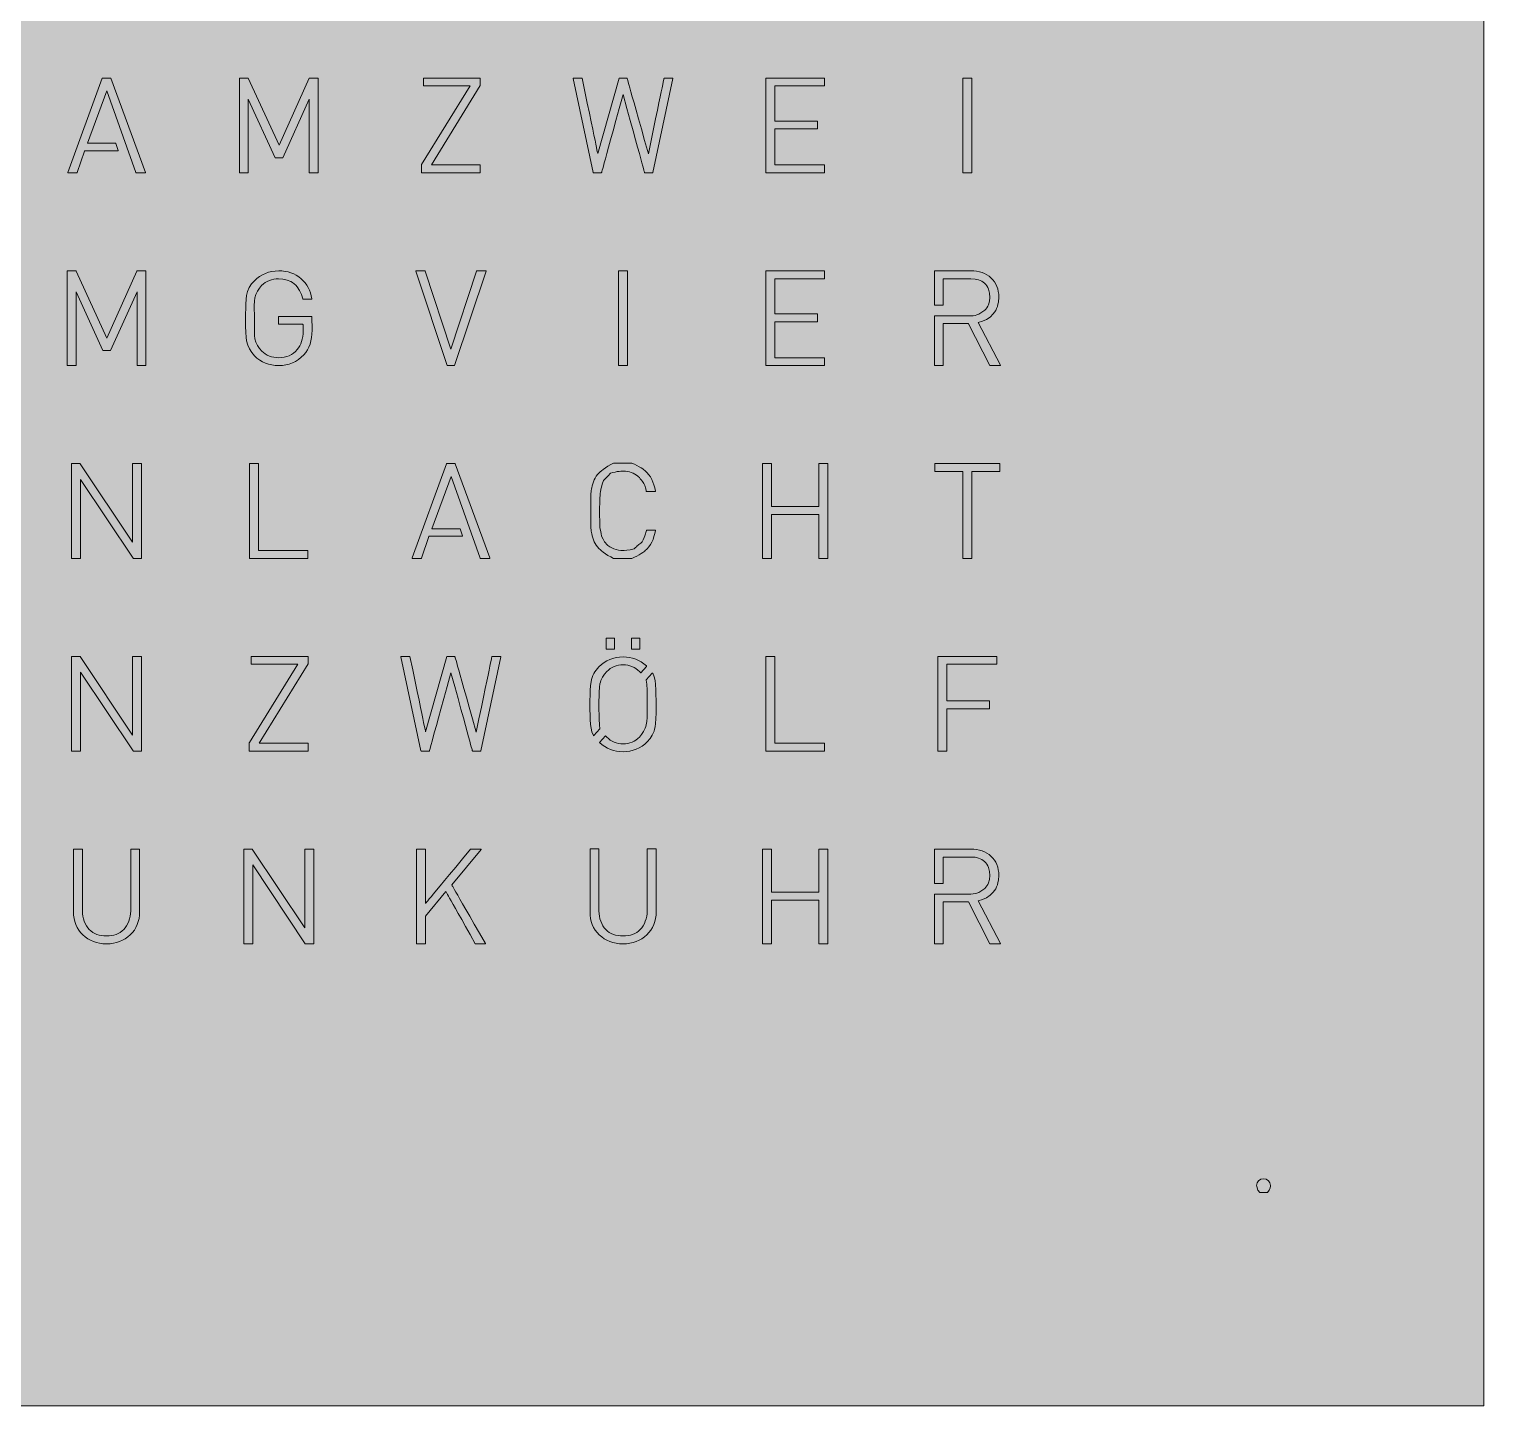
# Model space of a CAD drawing. Header units: inches. Extents: x 0 to 500, y -500 to 0.
# Drawn here: x 235.9 to 500, y -500 to -250 of the extents above; entities that cross this region are included whole.
import ezdxf

# ---------------------------------------------------------------- set-up
doc = ezdxf.new("R2010")
doc.units = ezdxf.units.IN
doc.header["$MEASUREMENT"] = 0
doc.layers.add('Ebene 1', color=7, linetype='Continuous')

msp = doc.modelspace()

# ---------------------------------------------------------------- hatches: boundary and pattern name
at = {"layer": 'Ebene 1'}
h = msp.add_hatch(color=38, dxfattribs=at)
h.dxf.hatch_style = 2
h.paths.add_polyline_path([(0, -500), (500, -500), (500, 0), (0, 0)])

# ---------------------------------------------------------------- linework, layer by layer
at = {"layer": 'Ebene 1', "lineweight": 0}
for points in [[(0, -500), (500, -500), (500, 0), (0, 0), (0, -500)], [(257.01, -276.1), (255.38, -276.1), (255.33, -276.06), (250.02, -261.21), (246.53, -270.72), (251.64, -270.72), (251.69, -270.75), (252.1, -272.03), (252.09, -272.08), (252.05, -272.1), (246.07, -272.1), (246.02, -272.14), (244.66, -276.06), (244.61, -276.1), (242.99, -276.1), (242.94, -276.08), (242.94, -276.03), (249.23, -258.93), (249.28, -258.9), (250.75, -258.9), (250.8, -258.93), (257.06, -276.03), (257.06, -276.08), (257.01, -276.1)], [(288.35, -276.1), (286.84, -276.1), (286.78, -276.05), (286.78, -262.71), (281.98, -273.36), (281.93, -273.39), (280.64, -273.39), (280.59, -273.36), (275.72, -262.71), (275.72, -276.05), (275.66, -276.1), (274.15, -276.1), (274.1, -276.05), (274.1, -258.95), (274.15, -258.9), (275.68, -258.9), (275.73, -258.93), (281.32, -271.1), (286.77, -258.93), (286.82, -258.9), (288.35, -258.9), (288.4, -258.95), (288.4, -276.05), (288.35, -276.1)], [(317.79, -276.1), (307.21, -276.1), (307.16, -276.05), (307.16, -274.59), (307.17, -274.56), (315.98, -260.33), (307.55, -260.33), (307.5, -260.27), (307.5, -258.95), (307.55, -258.9), (317.79, -258.9), (317.84, -258.95), (317.84, -260.22), (317.83, -260.24), (308.95, -274.67), (317.79, -274.67), (317.84, -274.73), (317.84, -276.05), (317.79, -276.1)], [(380.29, -276.1), (369.71, -276.1), (369.66, -276.05), (369.66, -258.95), (369.71, -258.9), (380.29, -258.9), (380.34, -258.95), (380.34, -260.27), (380.29, -260.33), (371.28, -260.33), (371.28, -266.66), (371.34, -266.71), (378.98, -266.71), (379.03, -266.77), (379.03, -268.09), (378.98, -268.14), (371.34, -268.14), (371.28, -268.2), (371.28, -274.62), (371.34, -274.67), (380.29, -274.67), (380.34, -274.72), (380.34, -276.05), (380.29, -276.1)], [(407.01, -276.1), (405.49, -276.1), (405.44, -276.05), (405.44, -258.95), (405.49, -258.9), (407.01, -258.9), (407.06, -258.95), (407.06, -276.05), (407.01, -276.1)], [(257.1, -311.1), (255.59, -311.1), (255.53, -311.05), (255.53, -297.71), (250.73, -308.36), (250.68, -308.39), (249.39, -308.39), (249.34, -308.36), (244.47, -297.71), (244.47, -311.05), (244.41, -311.1), (242.9, -311.1), (242.85, -311.05), (242.85, -293.95), (242.9, -293.9), (244.43, -293.9), (244.48, -293.93), (250.07, -306.1), (255.52, -293.93), (255.57, -293.9), (257.1, -293.9), (257.15, -293.95), (257.15, -311.05), (257.1, -311.1)], [(287.3, -304.67), (287.28, -305.37), (287.22, -306.02), (287.1, -306.63), (286.94, -307.21), (286.73, -307.75), (286.48, -308.24), (286.17, -308.7), (285.83, -309.12), (285.35, -309.58), (284.85, -309.99), (284.32, -310.33), (283.76, -310.6), (283.17, -310.82), (282.56, -310.98), (281.91, -311.07), (281.24, -311.1), (280.6, -311.07), (279.98, -310.99), (279.4, -310.85), (278.83, -310.65), (278.3, -310.4), (277.79, -310.09), (277.3, -309.73), (276.84, -309.31), (276.34, -308.73), (275.93, -308.08), (275.62, -307.37), (275.42, -306.61), (275.33, -305.96), (275.26, -305.07), (275.21, -303.93), (275.2, -302.5), (275.25, -299.93), (275.31, -299.04), (275.39, -298.39), (275.6, -297.63), (275.91, -296.92), (276.32, -296.27), (276.82, -295.69), (277.29, -295.27), (277.77, -294.91), (278.29, -294.6), (278.82, -294.35), (279.39, -294.15), (279.98, -294.01), (280.6, -293.93), (281.24, -293.9), (281.83, -293.92), (282.4, -293.99), (282.95, -294.1), (283.47, -294.26), (283.97, -294.47), (284.44, -294.71), (284.89, -295.01), (285.31, -295.35), (285.68, -295.7), (286.02, -296.09), (286.32, -296.5), (286.58, -296.94), (286.81, -297.4), (287, -297.9), (287.15, -298.43), (287.27, -298.98), (287.25, -299.03), (287.21, -299.04), (285.69, -299.04), (285.64, -299), (285.39, -298.2), (285.03, -297.46), (284.58, -296.79), (284.33, -296.51), (284.06, -296.26), (283.77, -296.04), (283.45, -295.85), (282.77, -295.56), (282.02, -295.39), (281.23, -295.33), (280.79, -295.35), (280.37, -295.41), (279.95, -295.5), (279.55, -295.64), (279.16, -295.81), (278.8, -296.02), (278.46, -296.27), (278.14, -296.56), (277.75, -297.02), (277.39, -297.57), (277.09, -298.17), (276.91, -298.78), (276.84, -299.39), (276.81, -300.19), (276.82, -302.5), (276.82, -304.81), (276.86, -305.63), (276.93, -306.24), (277.11, -306.86), (277.41, -307.46), (277.77, -308.01), (278.16, -308.46), (278.47, -308.75), (278.8, -308.99), (279.16, -309.2), (279.55, -309.37), (279.95, -309.5), (280.36, -309.6), (280.8, -309.65), (281.24, -309.67), (281.74, -309.65), (282.23, -309.58), (282.69, -309.46), (283.13, -309.3), (283.55, -309.09), (283.93, -308.84), (284.29, -308.54), (284.61, -308.2), (284.84, -307.89), (285.05, -307.53), (285.23, -307.15), (285.39, -306.73), (285.52, -306.29), (285.61, -305.83), (285.67, -305.35), (285.68, -304.87), (285.66, -303.68), (285.58, -303.6), (281.27, -303.6), (281.21, -303.55), (281.21, -302.25), (281.27, -302.2), (287.28, -302.2), (287.28, -302.2), (287.3, -304.67)], [(318.88, -293.97), (313.15, -311.06), (313.1, -311.1), (311.9, -311.1), (311.85, -311.06), (306.12, -293.97), (306.13, -293.92), (306.17, -293.9), (307.78, -293.9), (307.83, -293.94), (312.5, -308.14), (317.17, -293.94), (317.22, -293.9), (318.83, -293.9), (318.87, -293.92), (318.88, -293.97)], [(344.51, -311.1), (342.99, -311.1), (342.94, -311.05), (342.94, -293.95), (342.99, -293.9), (344.51, -293.9), (344.56, -293.95), (344.56, -311.05), (344.51, -311.1)], [(380.29, -311.1), (369.71, -311.1), (369.66, -311.05), (369.66, -293.95), (369.71, -293.9), (380.29, -293.9), (380.34, -293.95), (380.34, -295.27), (380.29, -295.33), (371.28, -295.33), (371.28, -301.66), (371.34, -301.71), (378.98, -301.71), (379.03, -301.77), (379.03, -303.09), (378.98, -303.14), (371.34, -303.14), (371.28, -303.2), (371.28, -309.62), (371.34, -309.67), (380.29, -309.67), (380.34, -309.73), (380.34, -311.05), (380.29, -311.1)], [(412.2, -311.1), (410.38, -311.1), (410.33, -311.07), (406.45, -303.5), (406.4, -303.47), (401.93, -303.47), (401.88, -303.52), (401.88, -311.05), (401.82, -311.1), (400.31, -311.1), (400.25, -311.05), (400.25, -302.12), (400.31, -302.06), (406.9, -302.06), (407.28, -302.04), (407.64, -301.98), (407.98, -301.88), (408.31, -301.75), (408.89, -301.43), (409.4, -301.04), (409.61, -300.83), (409.8, -300.59), (409.96, -300.33), (410.09, -300.05), (410.27, -299.42), (410.33, -298.71), (410.27, -297.96), (410.09, -297.25), (409.96, -296.93), (409.8, -296.64), (409.6, -296.38), (409.38, -296.15), (408.87, -295.79), (408.29, -295.53), (407.63, -295.38), (406.9, -295.33), (401.93, -295.33), (401.88, -295.38), (401.88, -300.08), (401.82, -300.14), (400.31, -300.14), (400.25, -300.08), (400.25, -293.95), (400.31, -293.9), (406.85, -293.9), (407.4, -293.92), (407.93, -293.98), (408.43, -294.08), (408.91, -294.22), (409.35, -294.4), (409.77, -294.63), (410.17, -294.89), (410.53, -295.19), (410.87, -295.53), (411.15, -295.9), (411.4, -296.29), (411.59, -296.71), (411.75, -297.16), (411.86, -297.64), (411.93, -298.15), (411.95, -298.68), (411.88, -299.56), (411.8, -299.97), (411.69, -300.36), (411.55, -300.73), (411.38, -301.08), (411.17, -301.41), (410.93, -301.73), (410.38, -302.28), (409.74, -302.72), (409.02, -303.06), (408.2, -303.3), (412.24, -311.02), (412.24, -311.07), (412.2, -311.1)], [(256.3, -346.1), (254.86, -346.1), (254.81, -346.08), (245.27, -331.77), (245.27, -346.05), (245.21, -346.1), (243.7, -346.1), (243.65, -346.05), (243.65, -328.95), (243.7, -328.9), (245.14, -328.9), (245.19, -328.92), (254.73, -343.18), (254.73, -328.95), (254.78, -328.9), (256.3, -328.9), (256.35, -328.95), (256.35, -346.05), (256.3, -346.1)], [(286.51, -346.1), (275.99, -346.1), (275.94, -346.05), (275.94, -328.95), (275.99, -328.9), (277.5, -328.9), (277.56, -328.95), (277.56, -344.67), (286.51, -344.67), (286.56, -344.73), (286.56, -346.05), (286.51, -346.1)], [(319.51, -346.1), (317.88, -346.1), (317.83, -346.07), (312.52, -331.21), (309.03, -340.72), (314.14, -340.72), (314.19, -340.75), (314.6, -342.03), (314.59, -342.08), (314.55, -342.1), (308.57, -342.1), (308.52, -342.14), (307.16, -346.06), (307.11, -346.1), (305.49, -346.1), (305.44, -346.08), (305.44, -346.03), (311.73, -328.93), (311.78, -328.9), (313.25, -328.9), (313.3, -328.93), (319.56, -346.03), (319.56, -346.08), (319.51, -346.1)], [(380.86, -346.1), (379.35, -346.1), (379.3, -346.05), (379.3, -338.14), (370.7, -338.14), (370.7, -346.05), (370.65, -346.1), (369.13, -346.1), (369.08, -346.05), (369.08, -328.95), (369.13, -328.9), (370.65, -328.9), (370.7, -328.95), (370.7, -336.71), (379.3, -336.71), (379.3, -328.95), (379.35, -328.9), (380.86, -328.9), (380.92, -328.95), (380.92, -346.05), (380.86, -346.1)], [(412.09, -330.33), (407.06, -330.33), (407.06, -346.05), (407.01, -346.1), (405.49, -346.1), (405.44, -346.05), (405.44, -330.33), (400.41, -330.33), (400.36, -330.28), (400.36, -328.95), (400.41, -328.9), (412.09, -328.9), (412.14, -328.95), (412.14, -330.28), (412.09, -330.33)], [(342.15, -362.61), (342.19, -362.59), (342.2, -362.56), (342.2, -360.62), (342.19, -360.58), (342.15, -360.57), (340.73, -360.57), (340.69, -360.58), (340.68, -360.62), (340.68, -362.56), (340.69, -362.59), (340.73, -362.61), (342.15, -362.61)], [(346.74, -362.61), (346.77, -362.59), (346.79, -362.56), (346.79, -360.62), (346.77, -360.58), (346.74, -360.57), (345.32, -360.57), (345.28, -360.58), (345.26, -360.62), (345.26, -362.56), (345.28, -362.59), (345.32, -362.61), (346.74, -362.61)], [(256.3, -381.1), (254.86, -381.1), (254.81, -381.08), (245.27, -366.77), (245.27, -381.05), (245.21, -381.1), (243.7, -381.1), (243.65, -381.05), (243.65, -363.95), (243.7, -363.9), (245.14, -363.9), (245.19, -363.92), (254.73, -378.18), (254.73, -363.95), (254.78, -363.9), (256.3, -363.9), (256.35, -363.95), (256.35, -381.05), (256.3, -381.1)], [(286.54, -381.1), (275.96, -381.1), (275.91, -381.05), (275.91, -379.59), (275.92, -379.56), (284.73, -365.33), (276.3, -365.33), (276.25, -365.27), (276.25, -363.95), (276.3, -363.9), (286.54, -363.9), (286.59, -363.95), (286.59, -365.22), (286.58, -365.24), (277.7, -379.67), (286.54, -379.67), (286.59, -379.72), (286.59, -381.05), (286.54, -381.1)], [(338.37, -378.27), (338.41, -378.3), (338.46, -378.28), (339.53, -377.08), (339.54, -377.04), (339.46, -376.33), (339.4, -375.32), (339.36, -372.76), (339.4, -370.38), (339.46, -369.52), (339.55, -368.89), (339.63, -368.59), (339.73, -368.28), (340.03, -367.68), (340.39, -367.13), (340.78, -366.67), (341.09, -366.38), (341.42, -366.13), (341.76, -365.92), (342.12, -365.75), (342.5, -365.61), (342.9, -365.52), (343.32, -365.46), (343.75, -365.44), (344.18, -365.46), (344.6, -365.52), (344.99, -365.61), (345.37, -365.75), (345.74, -365.92), (346.08, -366.13), (346.41, -366.38), (346.72, -366.67), (346.89, -366.85), (346.93, -366.87), (346.97, -366.86), (347.98, -365.71), (347.98, -365.63), (347.53, -365.25), (347.06, -364.92), (346.56, -364.64), (346.04, -364.41), (345.49, -364.24), (344.93, -364.11), (344.35, -364.04), (343.75, -364.01), (343.11, -364.04), (342.5, -364.12), (341.91, -364.26), (341.35, -364.46), (340.81, -364.71), (340.3, -365.02), (339.81, -365.38), (339.35, -365.8), (338.85, -366.39), (338.63, -366.7), (338.44, -367.03), (338.27, -367.38), (338.13, -367.74), (338.02, -368.11), (337.93, -368.51), (337.84, -369.18), (337.78, -370.11), (337.73, -372.76), (337.78, -375.36), (337.84, -376.27), (337.93, -376.93), (338.1, -377.61), (338.37, -378.27)], [(380.26, -381.1), (369.74, -381.1), (369.68, -381.05), (369.68, -363.95), (369.74, -363.9), (371.25, -363.9), (371.31, -363.95), (371.31, -379.67), (380.26, -379.67), (380.31, -379.72), (380.31, -381.05), (380.26, -381.1)], [(411.54, -365.33), (402.53, -365.33), (402.53, -371.98), (410.23, -371.98), (410.28, -372.03), (410.28, -373.35), (410.23, -373.41), (402.53, -373.41), (402.53, -381.05), (402.48, -381.1), (400.96, -381.1), (400.91, -381.05), (400.91, -363.95), (400.96, -363.9), (411.54, -363.9), (411.59, -363.95), (411.59, -365.27), (411.54, -365.33)], [(349.77, -372.76), (349.75, -374.16), (349.72, -375.26), (349.66, -376.09), (349.57, -376.72), (349.48, -377.11), (349.37, -377.49), (349.23, -377.85), (349.06, -378.19), (348.87, -378.52), (348.65, -378.84), (348.15, -379.42), (347.69, -379.84), (347.2, -380.21), (346.69, -380.51), (346.15, -380.77), (345.59, -380.96), (345, -381.1), (344.39, -381.18), (343.75, -381.21), (343.14, -381.19), (342.56, -381.11), (341.99, -380.98), (341.44, -380.8), (340.92, -380.57), (340.41, -380.28), (339.94, -379.95), (339.48, -379.55), (340.57, -378.32), (340.78, -378.55), (341.09, -378.84), (341.42, -379.09), (341.76, -379.3), (342.12, -379.48), (342.51, -379.61), (342.9, -379.71), (343.32, -379.76), (343.75, -379.78), (344.18, -379.76), (344.6, -379.71), (344.99, -379.61), (345.38, -379.48), (345.74, -379.3), (346.08, -379.09), (346.41, -378.84), (346.72, -378.55), (347.11, -378.09), (347.47, -377.55), (347.77, -376.94), (347.87, -376.64), (347.95, -376.33), (348.04, -375.75), (348.1, -374.99), (348.13, -374.01), (348.14, -372.76), (348.1, -370.06), (348.04, -368.96), (347.96, -368.2), (347.97, -368.15), (349.04, -366.95), (349.09, -366.93), (349.13, -366.96), (349.39, -367.6), (349.57, -368.29), (349.66, -369), (349.72, -370), (349.77, -372.76)], [(256, -410.28), (255.98, -410.9), (255.9, -411.5), (255.76, -412.07), (255.58, -412.61), (255.34, -413.12), (255.04, -413.6), (254.7, -414.05), (254.3, -414.47), (253.86, -414.85), (253.39, -415.18), (252.9, -415.46), (252.37, -415.69), (251.82, -415.87), (251.24, -416), (250.63, -416.07), (249.99, -416.1), (249.35, -416.07), (248.74, -416), (248.16, -415.87), (247.61, -415.69), (247.08, -415.46), (246.59, -415.18), (246.12, -414.85), (245.69, -414.47), (245.29, -414.05), (244.95, -413.6), (244.66, -413.12), (244.42, -412.61), (244.23, -412.07), (244.1, -411.5), (244.02, -410.9), (244, -410.28), (244, -398.95), (244.05, -398.9), (245.56, -398.9), (245.62, -398.95), (245.62, -410.13), (245.64, -410.62), (245.71, -411.1), (245.81, -411.56), (245.96, -412), (246.14, -412.42), (246.35, -412.81), (246.59, -413.17), (246.86, -413.49), (247.16, -413.76), (247.49, -414.01), (247.85, -414.21), (248.24, -414.38), (248.65, -414.5), (249.08, -414.6), (249.52, -414.65), (249.99, -414.67), (250.45, -414.65), (250.9, -414.6), (251.33, -414.5), (251.74, -414.38), (252.13, -414.21), (252.49, -414.01), (252.82, -413.76), (253.13, -413.49), (253.4, -413.17), (253.64, -412.81), (253.86, -412.42), (254.04, -412), (254.19, -411.56), (254.29, -411.1), (254.36, -410.62), (254.38, -410.13), (254.38, -398.95), (254.43, -398.9), (255.95, -398.9), (256, -398.95), (256, -410.28)], [(287.55, -416.1), (286.11, -416.1), (286.06, -416.08), (276.52, -401.77), (276.52, -416.05), (276.46, -416.1), (274.95, -416.1), (274.9, -416.05), (274.9, -398.95), (274.95, -398.9), (276.39, -398.9), (276.44, -398.92), (285.98, -413.18), (285.98, -398.95), (286.04, -398.9), (287.55, -398.9), (287.6, -398.95), (287.6, -416.05), (287.55, -416.1)], [(349.75, -410.28), (349.73, -410.91), (349.65, -411.5), (349.51, -412.07), (349.33, -412.61), (349.09, -413.12), (348.79, -413.6), (348.45, -414.05), (348.05, -414.47), (347.61, -414.85), (347.14, -415.18), (346.65, -415.46), (346.12, -415.69), (345.57, -415.87), (344.99, -416), (344.38, -416.08), (343.74, -416.1), (343.1, -416.08), (342.49, -416), (341.91, -415.87), (341.36, -415.69), (340.83, -415.46), (340.34, -415.18), (339.87, -414.85), (339.44, -414.47), (339.04, -414.05), (338.7, -413.6), (338.41, -413.12), (338.17, -412.61), (337.98, -412.07), (337.85, -411.5), (337.77, -410.91), (337.75, -410.28), (337.75, -398.91), (337.8, -398.86), (339.32, -398.86), (339.37, -398.91), (339.37, -410.13), (339.39, -410.62), (339.46, -411.1), (339.56, -411.56), (339.71, -412.01), (339.89, -412.42), (340.1, -412.82), (340.34, -413.17), (340.61, -413.49), (340.91, -413.77), (341.24, -414.01), (341.6, -414.21), (341.99, -414.38), (342.4, -414.51), (342.83, -414.6), (343.27, -414.65), (343.74, -414.67), (344.2, -414.65), (344.65, -414.6), (345.08, -414.51), (345.49, -414.38), (345.88, -414.21), (346.24, -414.01), (346.57, -413.77), (346.88, -413.49), (347.15, -413.17), (347.4, -412.82), (347.61, -412.42), (347.79, -412.01), (347.94, -411.56), (348.04, -411.1), (348.11, -410.62), (348.13, -410.13), (348.13, -398.91), (348.18, -398.86), (349.7, -398.86), (349.75, -398.91), (349.75, -410.28)], [(380.87, -416.1), (379.35, -416.1), (379.3, -416.05), (379.3, -408.14), (370.7, -408.14), (370.7, -416.05), (370.65, -416.1), (369.13, -416.1), (369.08, -416.05), (369.08, -398.95), (369.13, -398.9), (370.65, -398.9), (370.7, -398.95), (370.7, -406.71), (379.3, -406.71), (379.3, -398.95), (379.35, -398.9), (380.87, -398.9), (380.92, -398.95), (380.92, -416.05), (380.87, -416.1)], [(412.2, -416.1), (410.38, -416.1), (410.33, -416.07), (406.45, -408.49), (406.4, -408.47), (401.93, -408.47), (401.88, -408.52), (401.88, -416.05), (401.82, -416.1), (400.31, -416.1), (400.25, -416.05), (400.25, -407.11), (400.31, -407.06), (406.89, -407.06), (407.28, -407.04), (407.64, -406.98), (407.98, -406.88), (408.3, -406.75), (408.89, -406.43), (409.4, -406.04), (409.61, -405.82), (409.8, -405.59), (409.96, -405.33), (410.09, -405.05), (410.27, -404.42), (410.33, -403.71), (410.27, -402.96), (410.09, -402.25), (409.96, -401.93), (409.79, -401.64), (409.6, -401.37), (409.38, -401.15), (408.87, -400.79), (408.29, -400.53), (407.63, -400.38), (406.89, -400.33), (401.93, -400.33), (401.88, -400.38), (401.88, -405.08), (401.82, -405.13), (400.31, -405.13), (400.25, -405.08), (400.25, -398.95), (400.31, -398.9), (406.85, -398.9), (407.4, -398.92), (407.93, -398.98), (408.43, -399.08), (408.91, -399.22), (409.35, -399.4), (409.77, -399.63), (410.17, -399.89), (410.53, -400.19), (410.87, -400.53), (411.15, -400.89), (411.4, -401.29), (411.59, -401.71), (411.75, -402.16), (411.86, -402.64), (411.93, -403.15), (411.95, -403.68), (411.88, -404.56), (411.8, -404.97), (411.69, -405.36), (411.55, -405.73), (411.38, -406.08), (411.17, -406.41), (410.93, -406.73), (410.38, -407.28), (409.74, -407.72), (409.02, -408.06), (408.2, -408.3), (412.24, -416.02), (412.24, -416.07), (412.2, -416.1)]]:
    msp.add_lwpolyline(points, dxfattribs=at)
for points, knots in [([(352.81, -258.96), (352.81, -258.96), (349.18, -276.06), (349.18, -276.06), (349.18, -276.06), (349.18, -276.08), (349.16, -276.1), (349.13, -276.1), (349.13, -276.1), (349.13, -276.1), (347.71, -276.1), (347.71, -276.1), (347.71, -276.1), (347.69, -276.1), (347.67, -276.08), (347.66, -276.06), (347.66, -276.06), (347.66, -276.06), (343.75, -261.9), (339.84, -276.06), (339.84, -276.06), (339.84, -276.06), (339.83, -276.08), (339.81, -276.1), (339.78, -276.1), (339.78, -276.1), (339.78, -276.1), (338.37, -276.1), (338.37, -276.1), (338.37, -276.1), (338.34, -276.1), (338.32, -276.08), (338.32, -276.06), (338.32, -276.06), (338.32, -276.06), (334.69, -258.96), (334.69, -258.96), (334.69, -258.96), (334.69, -258.95), (334.69, -258.93), (334.7, -258.92), (334.7, -258.92), (334.71, -258.91), (334.73, -258.9), (334.74, -258.9), (334.74, -258.9), (334.74, -258.9), (336.27, -258.9), (336.27, -258.9), (336.27, -258.9), (336.3, -258.9), (336.32, -258.92), (336.32, -258.94), (336.32, -258.94), (336.32, -258.94), (339.16, -272.62), (339.16, -272.62), (339.16, -272.62), (339.16, -272.62), (343.02, -258.94), (343.02, -258.94), (343.02, -258.94), (343.03, -258.92), (343.05, -258.9), (343.08, -258.9), (343.08, -258.9), (343.08, -258.9), (344.42, -258.9), (344.42, -258.9), (344.42, -258.9), (344.45, -258.9), (344.47, -258.92), (344.48, -258.94), (344.48, -258.94), (344.48, -258.94), (348.35, -272.64), (351.18, -258.94), (351.18, -258.94), (351.18, -258.94), (351.18, -258.92), (351.21, -258.9), (351.23, -258.9), (351.23, -258.9), (351.23, -258.9), (352.76, -258.9), (352.76, -258.9), (352.76, -258.9), (352.77, -258.9), (352.79, -258.91), (352.8, -258.92), (352.8, -258.92), (352.81, -258.93), (352.81, -258.95), (352.81, -258.96)], [0, 0, 0, 0, 1, 1, 1, 2, 2, 2, 3, 3, 3, 4, 4, 4, 5, 5, 5, 6, 6, 6, 7, 7, 7, 8, 8, 8, 9, 9, 9, 10, 10, 10, 11, 11, 11, 12, 12, 12, 13, 13, 13, 14, 14, 14, 15, 15, 15, 16, 16, 16, 17, 17, 17, 18, 18, 18, 19, 19, 19, 20, 20, 20, 21, 21, 21, 22, 22, 22, 23, 23, 23, 24, 24, 24, 25, 25, 25, 26, 26, 26, 27, 27, 27, 28, 28, 28, 29, 29, 29, 30, 30, 30, 31, 31, 31, 31]), ([(349.63, -341.04), (349.35, -342.61), (348.78, -343.84), (347.72, -344.74), (347.72, -344.74), (346.64, -345.65), (345.33, -346.1), (343.78, -346.1), (343.78, -346.1), (342.04, -346.1), (340.57, -345.51), (339.38, -344.32), (339.38, -344.32), (338.64, -343.57), (338.26, -342.67), (338.06, -341.61), (338.06, -341.61), (337.93, -340.89), (337.87, -339.57), (337.87, -337.46), (337.87, -337.46), (337.87, -335.35), (337.93, -334.04), (338.06, -333.32), (338.06, -333.32), (338.26, -332.26), (338.64, -331.35), (339.38, -330.61), (339.38, -330.61), (340.57, -329.42), (342.04, -328.83), (343.78, -328.83), (343.78, -328.83), (345.34, -328.83), (346.65, -329.28), (347.72, -330.18), (347.72, -330.18), (348.77, -331.07), (349.33, -332.3), (349.63, -333.88), (349.63, -333.88), (349.63, -333.9), (349.63, -333.92), (349.62, -333.93), (349.62, -333.93), (349.61, -333.94), (349.59, -333.95), (349.57, -333.95), (349.57, -333.95), (349.57, -333.95), (348.01, -333.95), (348.01, -333.95), (348.01, -333.95), (347.99, -333.95), (347.96, -333.93), (347.96, -333.91), (347.96, -333.91), (347.73, -332.86), (347.16, -331.82), (346.45, -331.2), (346.45, -331.2), (345.73, -330.57), (344.84, -330.26), (343.78, -330.26), (343.78, -330.26), (342.59, -330.26), (341.49, -330.66), (340.7, -331.46), (340.7, -331.46), (340.18, -331.99), (339.84, -332.88), (339.69, -333.68), (339.69, -333.68), (339.55, -334.39), (339.49, -335.58), (339.49, -337.46), (339.49, -337.46), (339.49, -339.35), (339.55, -340.54), (339.69, -341.25), (339.69, -341.25), (339.84, -342.05), (340.18, -342.94), (340.7, -343.47), (340.7, -343.47), (341.49, -344.27), (342.59, -344.67), (343.78, -344.67), (343.78, -344.67), (344.84, -344.67), (345.74, -344.36), (346.47, -343.73), (346.47, -343.73), (347.2, -343.11), (347.78, -342.07), (348.01, -341.02), (348.01, -341.02), (348.01, -341), (348.04, -340.98), (348.06, -340.98), (348.06, -340.98), (348.06, -340.98), (349.58, -340.98), (349.58, -340.98), (349.58, -340.98), (349.59, -340.98), (349.61, -340.99), (349.62, -341), (349.62, -341), (349.63, -341.01), (349.63, -341.03), (349.63, -341.04)], [0, 0, 0, 0, 1, 1, 1, 2, 2, 2, 3, 3, 3, 4, 4, 4, 5, 5, 5, 6, 6, 6, 7, 7, 7, 8, 8, 8, 9, 9, 9, 10, 10, 10, 11, 11, 11, 12, 12, 12, 13, 13, 13, 14, 14, 14, 15, 15, 15, 16, 16, 16, 17, 17, 17, 18, 18, 18, 19, 19, 19, 20, 20, 20, 21, 21, 21, 22, 22, 22, 23, 23, 23, 24, 24, 24, 25, 25, 25, 26, 26, 26, 27, 27, 27, 28, 28, 28, 29, 29, 29, 30, 30, 30, 31, 31, 31, 32, 32, 32, 33, 33, 33, 34, 34, 34, 35, 35, 35, 36, 36, 36, 37, 37, 37, 37]), ([(321.56, -363.96), (321.56, -363.96), (317.93, -381.06), (317.93, -381.06), (317.93, -381.06), (317.93, -381.08), (317.91, -381.1), (317.88, -381.1), (317.88, -381.1), (317.88, -381.1), (316.46, -381.1), (316.46, -381.1), (316.46, -381.1), (316.44, -381.1), (316.42, -381.08), (316.41, -381.06), (316.41, -381.06), (316.41, -381.06), (312.5, -366.9), (308.59, -381.06), (308.59, -381.06), (308.59, -381.06), (308.58, -381.08), (308.56, -381.1), (308.54, -381.1), (308.54, -381.1), (308.54, -381.1), (307.12, -381.1), (307.12, -381.1), (307.12, -381.1), (307.09, -381.1), (307.07, -381.08), (307.07, -381.06), (307.07, -381.06), (307.07, -381.06), (303.44, -363.96), (303.44, -363.96), (303.44, -363.96), (303.44, -363.95), (303.44, -363.93), (303.45, -363.92), (303.45, -363.92), (303.46, -363.91), (303.48, -363.9), (303.49, -363.9), (303.49, -363.9), (303.49, -363.9), (305.02, -363.9), (305.02, -363.9), (305.02, -363.9), (305.04, -363.9), (305.07, -363.92), (305.07, -363.94), (305.07, -363.94), (305.07, -363.94), (307.91, -377.62), (307.91, -377.62), (307.91, -377.62), (307.91, -377.62), (311.77, -363.94), (311.77, -363.94), (311.77, -363.94), (311.78, -363.91), (311.8, -363.9), (311.83, -363.9), (311.83, -363.9), (311.83, -363.9), (313.17, -363.9), (313.17, -363.9), (313.17, -363.9), (313.2, -363.9), (313.22, -363.91), (313.23, -363.94), (313.23, -363.94), (313.23, -363.94), (317.1, -377.64), (319.93, -363.94), (319.93, -363.94), (319.93, -363.94), (319.93, -363.92), (319.96, -363.9), (319.98, -363.9), (319.98, -363.9), (319.98, -363.9), (321.51, -363.9), (321.51, -363.9), (321.51, -363.9), (321.52, -363.9), (321.54, -363.91), (321.55, -363.92), (321.55, -363.92), (321.56, -363.93), (321.56, -363.95), (321.56, -363.96)], [0, 0, 0, 0, 1, 1, 1, 2, 2, 2, 3, 3, 3, 4, 4, 4, 5, 5, 5, 6, 6, 6, 7, 7, 7, 8, 8, 8, 9, 9, 9, 10, 10, 10, 11, 11, 11, 12, 12, 12, 13, 13, 13, 14, 14, 14, 15, 15, 15, 16, 16, 16, 17, 17, 17, 18, 18, 18, 19, 19, 19, 20, 20, 20, 21, 21, 21, 22, 22, 22, 23, 23, 23, 24, 24, 24, 25, 25, 25, 26, 26, 26, 27, 27, 27, 28, 28, 28, 29, 29, 29, 30, 30, 30, 31, 31, 31, 31]), ([(318.7, -416.1), (318.7, -416.1), (316.97, -416.1), (316.97, -416.1), (316.97, -416.1), (316.95, -416.1), (316.94, -416.09), (316.93, -416.07), (316.93, -416.07), (316.93, -416.07), (311.59, -406.62), (311.59, -406.62), (311.59, -406.62), (311.59, -406.62), (307.86, -411.08), (307.86, -411.08), (307.86, -411.08), (307.86, -411.08), (307.86, -416.05), (307.86, -416.05), (307.86, -416.05), (307.86, -416.08), (307.84, -416.1), (307.81, -416.1), (307.81, -416.1), (307.81, -416.1), (306.29, -416.1), (306.29, -416.1), (306.29, -416.1), (306.26, -416.1), (306.24, -416.08), (306.24, -416.05), (306.24, -416.05), (306.24, -416.05), (306.24, -398.95), (306.24, -398.95), (306.24, -398.95), (306.24, -398.92), (306.26, -398.9), (306.29, -398.9), (306.29, -398.9), (306.29, -398.9), (307.81, -398.9), (307.81, -398.9), (307.81, -398.9), (307.84, -398.9), (307.86, -398.92), (307.86, -398.95), (307.86, -398.95), (307.86, -398.95), (307.86, -408.78), (307.86, -408.78), (307.86, -408.78), (307.86, -408.78), (316.08, -398.92), (316.08, -398.92), (316.08, -398.92), (316.09, -398.91), (316.11, -398.9), (316.12, -398.9), (316.12, -398.9), (316.12, -398.9), (317.93, -398.9), (317.93, -398.9), (317.93, -398.9), (317.95, -398.9), (317.97, -398.91), (317.98, -398.93), (317.98, -398.93), (317.99, -398.95), (317.98, -398.97), (317.97, -398.99), (317.97, -398.99), (317.97, -398.99), (312.64, -405.37), (312.64, -405.37), (312.64, -405.37), (312.64, -405.37), (318.75, -416.02), (318.75, -416.02), (318.75, -416.02), (318.76, -416.04), (318.76, -416.06), (318.75, -416.07), (318.75, -416.07), (318.74, -416.09), (318.72, -416.1), (318.7, -416.1)], [0, 0, 0, 0, 1, 1, 1, 2, 2, 2, 3, 3, 3, 4, 4, 4, 5, 5, 5, 6, 6, 6, 7, 7, 7, 8, 8, 8, 9, 9, 9, 10, 10, 10, 11, 11, 11, 12, 12, 12, 13, 13, 13, 14, 14, 14, 15, 15, 15, 16, 16, 16, 17, 17, 17, 18, 18, 18, 19, 19, 19, 20, 20, 20, 21, 21, 21, 22, 22, 22, 23, 23, 23, 24, 24, 24, 25, 25, 25, 26, 26, 26, 27, 27, 27, 28, 28, 28, 29, 29, 29, 29]), ([(460, -458.75), (460.69, -458.75), (461.25, -459.31), (461.25, -460), (461.25, -460), (461.25, -460.69), (460.69, -461.25), (460, -461.25), (460, -461.25), (459.31, -461.25), (458.75, -460.69), (458.75, -460), (458.75, -460), (458.75, -459.31), (459.31, -458.75), (460, -458.75)], [0, 0, 0, 0, 1, 1, 1, 2, 2, 2, 3, 3, 3, 4, 4, 4, 5, 5, 5, 5])]:
    msp.add_open_spline(points, degree=3, knots=knots, dxfattribs=at)

doc.saveas('drawing.dxf')
